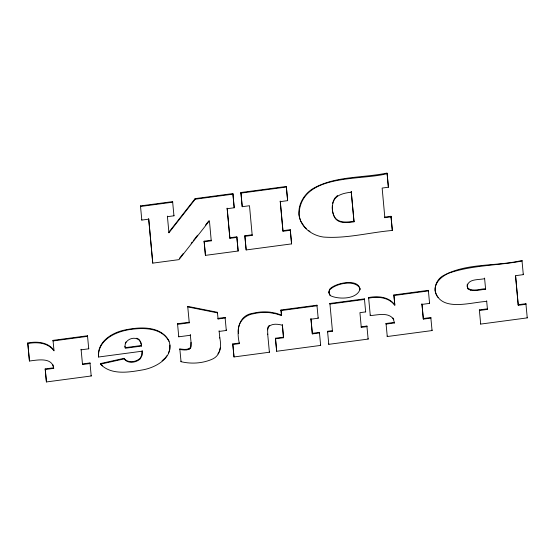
<?xml version="1.0" encoding="UTF-8"?>
<svg xmlns="http://www.w3.org/2000/svg" width="555" height="555" viewBox="0 0 555 555"><rect width="100%" height="100%" fill="white"/><g stroke="black" fill="none" stroke-linecap="round" stroke-linejoin="round"><path stroke-width="0.83" d="M169.906 345.057L169.698 349.56L168.47 353.07M98.526 357.018C96.875 341.929 111.902 332.57 124.875 329.996C139.548 326.867 160.555 325.459 168.907 340.791C174.825 357.316 155.601 367.896 141.969 370.012C128.545 372.343 110.993 375.284 100.51 364.156L100.406 363.587L123.987 358.336L124.091 358.905C127.997 364.004 136.135 362.81 140.339 358.766L141.976 355.498L142.281 351.183L98.526 357.018C97.569 339.001 117.452 330.801 132.458 329.205C145.209 327.54 162.386 328.352 169.011 341.36M142.184 350.614L141.872 354.929L140.235 358.197C136.031 362.235 127.893 363.428 123.987 358.336M359.952 289.8C359.439 277.673 334.637 282.939 329.545 289.349L328.747 292.249L330.204 295.565C338.266 299.707 357.58 299.568 360.181 288.683C355.353 279.13 335.83 283.355 329.642 289.925L328.851 292.818M125.021 346.868C124.334 339.875 133.623 335.865 138.868 339.813L140.651 342.199L141.456 345.259M467.338 284.028L467.13 285.929L468.149 288.975C473.325 292.312 479.95 289.516 485.632 289.301L484.557 278.062L484.661 278.638C478.91 280.143 467.99 278.402 467.234 286.498L468.149 288.975M219.6 350.906L220.266 347.985M267.794 328.491L268.176 327.013M267.697 329.802L268.37 326.271L269.39 325.452M190.483 347.527C187.729 350.302 183.31 349.324 179.827 348.949L179.931 349.518C183.407 349.893 187.826 350.871 190.58 348.103L190.996 342.373M190.58 348.103L191.142 346.112L191.1 342.941L190.296 334.693L190.4 335.262L178.772 336.809L178.668 336.24M333.368 201.09L334.714 198.274L337.551 195.443M217.907 353.923L219.176 351.662M125.222 343.267L125.971 341.956M166.854 355.741L165.487 357.711L162.053 360.84M232.961 194.167L232.864 193.591L195.117 198.621L168.845 232.198L168.942 232.767L195.221 199.196L232.961 194.167L234.203 207.771L227.217 208.701L227.113 208.132L229.819 237.762L229.916 238.331L236.902 237.401L238.144 251.013L205.44 255.369L204.101 241.189L211.143 240.253L211.247 240.821L204.198 241.758L204.101 241.189M179.418 258.387L183.157 253.614M191.17 243.395L192.231 242.029M193.3 240.669L197.573 235.216M205.579 224.997L208.784 220.904M268.474 326.839C272.11 323.218 277.909 324.016 282.419 325.272L283.55 337.738L275.537 338.807L275.433 338.238L283.452 337.169L283.55 337.738M100.51 364.156L124.091 358.905M53.925 350.295C48.035 342.053 36.921 341.186 27.75 342.99L29.443 361.014C37.352 360.049 52.302 356.921 53.703 368.367L45.288 369.491L45.184 368.915L53.606 367.798L53.703 368.367M370.185 315.018L370.289 315.594C377.802 315.06 389.173 311.737 393.8 319.756M140.477 205.905L172.612 201.625L172.709 202.193L140.581 206.474L140.477 205.905L141.816 220.085L148.747 219.163L152.757 263.132L178.987 259.636L209.422 220.793L211.247 240.821M252.199 235.362L249.493 205.732L242.223 206.703L240.884 192.523L286.304 186.473L287.643 200.653L280.31 201.631L280.213 201.056L282.911 230.686L283.008 231.255L290.341 230.283L291.583 243.888L246.163 249.944L244.824 235.764L252.095 234.793L252.199 235.362L244.922 236.333L244.824 235.764M240.884 192.523L240.981 193.098L286.401 187.042M384.844 217.685L382.145 188.062L388.389 187.229L387.147 173.618C360.889 180.875 300.588 172.855 298.999 214.612C300.255 227.078 311.848 235.528 323.627 237.068C346.681 238.789 369.477 232.42 392.329 230.464L390.991 216.283L384.747 217.116L384.844 217.685L391.088 216.852M172.612 201.625L173.951 215.805L167.478 216.665L167.374 216.096L168.942 232.767M351.336 192.162C344.405 193.084 335.407 194.562 333.132 202.367A40.716 28.839 -10 0 0 333.756 215.604C336.802 224.123 346.91 222.93 354.034 221.792L351.232 191.593L354.034 221.792M229.819 237.762L236.805 236.832L236.902 237.401M282.911 230.686L290.244 229.708L290.341 230.283M353.93 221.223C346.813 222.361 336.705 223.554 333.659 215.035A40.716 28.839 -10 0 1 332.334 205.634M487.463 309.406L487.366 308.837L479.347 309.905L479.444 310.474L487.463 309.406L486.638 300.865L486.735 301.441C471.466 301.962 440.198 312.77 435.078 290.577C434.627 282.204 441.822 276.265 448.801 273.157C472.284 265.033 497.828 265.616 522.068 261.03L521.971 260.462C495.948 266.788 466.068 262.439 442.196 276.286C435.335 280.837 432.442 290.973 438.145 297.542M521.971 260.462L523.31 274.642L515.581 275.675L518.28 305.299L526.008 304.272L525.911 303.703L518.176 304.73L515.553 275.946M53.016 340.368L87.496 335.775L87.6 336.344L53.12 340.936L53.016 340.368L54.022 350.871C48.139 342.622 37.018 341.755 27.847 343.559L27.75 342.99M177.538 323.773L189.165 322.226L189.262 322.795L177.635 324.342L177.538 323.773L178.772 336.809M225.073 317.439L217.969 318.383L218.073 318.958L225.177 318.008L225.073 317.439L226.308 330.475L219.211 331.418L219.107 330.849L219.815 338.085M280.976 309.988L316.947 305.195L317.044 305.77L281.073 310.564L280.976 309.988L281.531 315.587L275.911 313.783L270.16 312.729A35.215 24.947 -10 0 0 253.295 313.783C243.964 315.212 236.714 323.863 238.525 333.437M329.892 303.474L364.427 298.868L364.524 299.443L329.989 304.043L329.892 303.474L332.466 331.217L327.651 331.862L327.554 331.293L332.362 330.648L332.466 331.217M393.863 294.948L428.349 290.355L428.446 290.924L393.967 295.517L393.863 294.948L394.771 304.875C388.882 296.634 377.768 295.766 368.596 297.57L370.289 315.594M87.496 335.775L88.738 348.811L81.176 349.817L81.072 349.248L82.515 364.524L90.076 363.518L89.972 362.949L82.411 363.955L82.515 364.524M312.264 333.326L319.423 332.376L319.52 332.945L312.361 333.902L312.264 333.326L310.918 318.619L311.022 319.187L318.181 318.23L316.947 305.195M364.427 298.868L365.662 311.903L359.931 312.666L361.277 327.381L367.001 326.618L366.904 326.049L361.173 326.812L361.277 327.381M423.264 318.535L430.819 317.529L430.923 318.098L423.361 319.104L423.264 318.535L421.918 303.828L422.022 304.397L429.584 303.391L428.349 290.355M125.159 347.673L141.372 345.508L141.469 346.084L125.263 348.242L124.924 346.299M232.76 343.92L239.351 343.046L239.448 343.614L232.864 344.495L232.76 343.92L234.002 356.955L269.397 352.238L267.69 334.054M386.03 323.496L394.452 322.379L394.55 322.948L386.134 324.071L386.03 323.496L387.265 336.531L432.061 330.565L430.819 317.529M45.184 368.915L46.419 381.951L91.207 375.985L89.972 362.949M275.433 338.238L276.668 351.273L320.658 345.411L319.423 332.376M328.692 343.753L328.789 344.329L368.138 339.084L366.904 326.049M480.581 323.516L480.685 324.085L527.25 317.883L525.911 303.703M468.052 288.399C473.221 291.743 479.846 288.947 485.528 288.732L485.632 289.301M187.715 306.367L217.414 312.298L217.518 312.867L187.819 306.936L187.715 306.367L189.262 322.795M180.937 361.125L181.041 361.7C190.969 364.038 201.749 363.49 211.226 359.619C220.717 356.095 221.632 346.264 219.718 337.509M281.434 315.018L275.807 313.214L270.056 312.16A35.215 24.947 -10 0 0 253.198 313.214C237.901 315.289 236.312 331.349 239.448 343.614M136.766 338.203L138.771 339.237L140.554 341.63L141.15 343.92M306.346 228.5L304.542 226.94L300.644 220.959M308.76 230.582L309.967 231.622M100.406 363.587L102.557 365.849M392.954 317.994L394.55 322.948M328.747 292.249L330.204 295.565M300.456 220.189C295.76 208.458 302.426 195.402 312.493 188.894C334.901 175.755 362.422 178.183 387.05 173.049L387.147 173.618M52.85 364.607L53.606 367.798M523.212 274.073L523.31 274.642M527.153 317.307L527.25 317.883M518.176 304.73L518.28 305.299M470.258 289.689L470.356 290.258M429.48 302.815L429.584 303.391M431.956 329.996L432.061 330.565M388.389 187.229L387.126 173.895M392.329 230.464L390.991 216.283M387.168 335.962L387.265 336.531M368.596 297.57L368.7 298.139C377.872 296.335 388.986 297.202 394.869 305.451L393.967 295.517M365.565 311.334L365.662 311.903M368.034 338.508L368.138 339.084M318.077 317.661L318.181 318.23M320.554 344.842L320.658 345.411M287.643 200.653L286.304 186.473M291.583 243.888L290.244 229.708M282.419 325.272L282.315 324.703L283.452 337.169M269.293 351.669L269.397 352.238M234.203 207.771L232.864 193.591M238.144 251.013L236.805 236.832M226.211 329.906L226.308 330.475M195.117 198.621L195.221 199.196M173.847 215.229L173.951 215.805M189.137 348.672L189.241 349.241M152.757 263.132L148.65 218.587M141.719 219.516L141.816 220.085M88.633 348.235L88.738 348.811M91.11 375.416L91.207 375.985M479.347 309.905L480.685 324.085M422.022 304.397L423.361 319.104M327.554 331.293L328.789 344.329M311.022 319.187L312.361 333.902M280.31 201.631L283.008 231.255M281.073 310.564L281.531 315.587M275.537 338.807L276.668 351.273M240.981 193.098L242.223 206.703M244.922 236.333L246.163 249.944M227.217 208.701L229.916 238.331M232.864 344.495L234.002 356.955M217.414 312.298L218.073 318.958M204.198 241.758L205.44 255.369M179.827 348.949L181.041 361.7M45.288 369.491L46.419 381.951M27.847 343.559L29.443 361.014M141.352 344.69L141.469 346.084M267.6 329.226L267.787 334.623M332.674 203.331A40.716 28.839 -10 0 1 333.028 201.798"/></g></svg>
